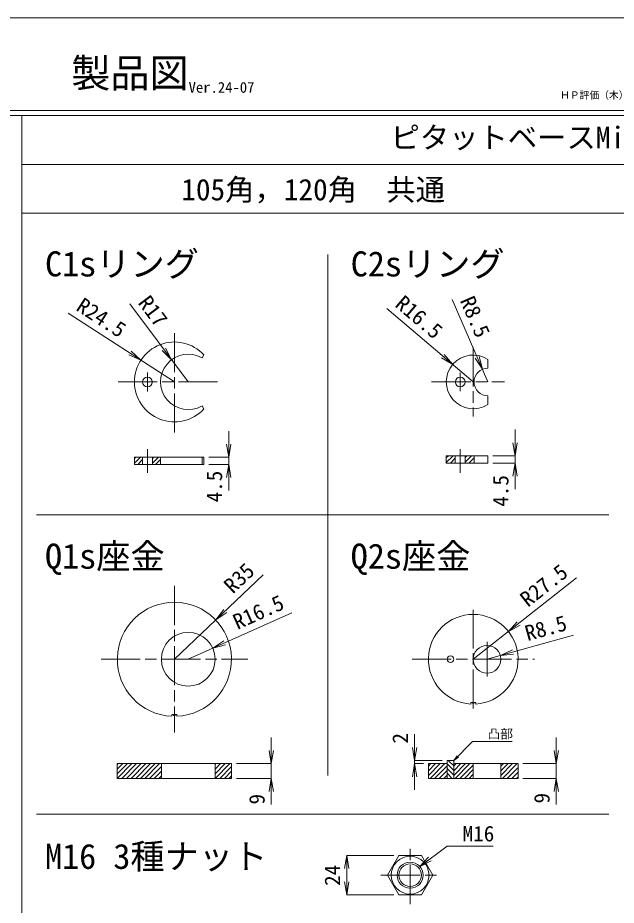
# Model space of a CAD drawing. Units: millimetres at full size, sheet at 1:2; details may follow other scales. Extents: x -630 to 630, y -446 to 446.
# Drawn here: x -123 to 244, y -125 to 420 of the extents above; entities that cross this region are included whole.
import ezdxf
from ezdxf.enums import TextEntityAlignment as Align

# ---------------------------------------------------------------- set-up
doc = ezdxf.new("R2010")
doc.units = ezdxf.units.MM
doc.header["$LTSCALE"] = 2
doc.linetypes.add('CHAIN', pattern=[18.5, 12, -1.5, 3.5, -1.5])
for name, color, linetype, lineweight in [('0-0_中心線等', 4, 'CHAIN', 9), ('0-1_all', 7, 'Continuous', 15), ('0-3_寸法', 4, 'Continuous', 9)]:
    doc.layers.add(name, color=color, linetype=linetype, lineweight=lineweight)
doc.styles.add('ＭＳ ゴシック', font='')
doc.styles.get('ＭＳ ゴシック').set_extended_font_data('MS Gothic')

msp = doc.modelspace()

# ---------------------------------------------------------------- linework, layer by layer
at = {"layer": '0-0_中心線等'}
for p, q in [((-26.517, 165.528), (-26.517, 227.564)), ((156.783, 217.812), (156.783, 175.281)), ((-43.017, 202.393), (-43.017, 190.699)), ((148.783, 202.249), (148.783, 190.844)), ((-61.017, 196.546), (0.92, 196.546)), ((131.283, 196.546), (175.937, 196.546)), ((-43.017, 155.362), (-43.017, 140.862)), ((148.783, 155.362), (148.783, 140.862)), ((-26.517, 71.381), (-26.517, -18.619)), ((156.783, -3.933), (156.783, 56.696)), ((165.283, 15.793), (165.283, 36.97)), ((-71.517, 26.381), (18.483, 26.381)), ((119.283, 26.381), (194.283, 26.381)), ((118.068, -123.969), (118.068, -88.256)), ((100.212, -106.112), (135.924, -106.112))]:
    msp.add_line(p, q, dxfattribs=at)
at = {"layer": '0-1_all', "color": 2}
for p, q in [((600, 420), (-600, 420)), ((600, 363), (-600, 363)), ((600, 360), (-600, 360)), ((-120, -168), (-120, 360)), ((-120, 330), (600, 330)), ((-120, 300), (600, 300))]:
    msp.add_line(p, q, dxfattribs=at)
at = {"layer": '0-1_all'}
for p, q in [((67.5, 274.811), (67.5, -44.883)), ((-9.517, 211.269), (-8.458, 213.103)), ((165.783, 205.046), (165.783, 210.376)), ((165.783, 188.046), (165.783, 182.717)), ((-9.517, 181.824), (-8.458, 179.99)), ((-51.017, 150.362), (-51.017, 145.862)), ((-51.017, 150.362), (-8.458, 150.362)), ((-47.36, 150.362), (-51.017, 146.706)), ((-50.188, 150.362), (-51.017, 149.534)), ((-47.36, 150.362), (-51.017, 146.706)), ((-50.188, 150.362), (-51.017, 149.534)), ((-46.017, 148.877), (-49.031, 145.862)), ((-46.017, 148.877), (-49.031, 145.862)), ((-46.017, 150.362), (-46.017, 145.862)), ((-40.017, 150.362), (-40.017, 145.862)), ((-36.36, 150.362), (-40.017, 146.706)), ((-39.188, 150.362), (-40.017, 149.534)), ((-36.36, 150.362), (-40.017, 146.706)), ((-39.188, 150.362), (-40.017, 149.534)), ((-35.017, 148.877), (-38.031, 145.862)), ((-35.017, 148.877), (-38.031, 145.862)), ((-35.017, 150.362), (-35.017, 145.862)), ((-9.517, 150.362), (-9.517, 145.862)), ((-8.458, 150.362), (-8.458, 145.862)), ((140.283, 151.257), (140.283, 146.757)), ((140.283, 151.257), (165.783, 151.257)), ((144.454, 151.257), (140.283, 147.086)), ((141.626, 151.257), (140.283, 149.914)), ((145.783, 149.757), (142.783, 146.757)), ((145.783, 151.257), (145.783, 146.757)), ((151.783, 151.257), (151.783, 146.757)), ((155.768, 151.257), (151.783, 147.272)), ((152.939, 151.257), (151.783, 150.1)), ((157.283, 149.943), (154.096, 146.757)), ((157.283, 147.115), (156.925, 146.757)), ((157.283, 151.257), (157.283, 146.757)), ((165.783, 151.257), (165.783, 146.757)), ((-51.017, 145.862), (-8.458, 145.862)), ((-46.017, 146.049), (-46.203, 145.862)), ((-46.017, 146.049), (-46.203, 145.862)), ((-35.017, 146.049), (-35.203, 145.862)), ((-35.017, 146.049), (-35.203, 145.862)), ((140.283, 146.757), (165.783, 146.757)), ((145.783, 146.929), (145.611, 146.757)), ((240, 114.964), (-111, 114.964)), ((155.283, -0.278), (155.283, -1.078)), ((156.083, -0.078), (155.483, -0.078)), ((158.083, -0.078), (157.483, -0.078)), ((158.283, -1.078), (158.283, -0.278)), ((-28.017, -7.787), (-28.017, -8.587)), ((-27.217, -7.587), (-27.817, -7.587)), ((-25.217, -7.587), (-25.817, -7.587)), ((-25.017, -8.587), (-25.017, -7.787)), ((-61.517, -37.689), (8.483, -37.689)), ((-61.517, -37.689), (-61.517, -46.689)), ((-52.517, -37.689), (-61.517, -46.689)), ((-55.345, -37.689), (-61.517, -43.861)), ((-58.173, -37.689), (-61.517, -41.033)), ((-61.002, -37.689), (-61.517, -38.204)), ((-52.517, -37.689), (-61.517, -46.689)), ((-55.345, -37.689), (-61.517, -43.861)), ((-58.173, -37.689), (-61.517, -41.033)), ((-61.002, -37.689), (-61.517, -38.204)), ((-49.688, -37.689), (-58.688, -46.689)), ((-49.688, -37.689), (-58.688, -46.689)), ((-46.86, -37.689), (-55.86, -46.689)), ((-46.86, -37.689), (-55.86, -46.689)), ((-44.031, -37.689), (-53.031, -46.689)), ((-44.031, -37.689), (-53.031, -46.689)), ((-41.203, -37.689), (-50.203, -46.689)), ((-41.203, -37.689), (-50.203, -46.689)), ((-38.374, -37.689), (-47.374, -46.689)), ((-38.374, -37.689), (-47.374, -46.689)), ((-35.546, -37.689), (-44.546, -46.689)), ((-35.546, -37.689), (-44.546, -46.689)), ((-34.517, -37.689), (-34.517, -46.689)), ((-1.517, -37.689), (-1.517, -46.689)), ((7.483, -37.689), (-1.517, -46.689)), ((4.655, -37.689), (-1.517, -43.861)), ((1.827, -37.689), (-1.517, -41.033)), ((-1.002, -37.689), (-1.517, -38.204)), ((7.483, -37.689), (-1.517, -46.689)), ((4.655, -37.689), (-1.517, -43.861)), ((1.827, -37.689), (-1.517, -41.033)), ((-1.002, -37.689), (-1.517, -38.204)), ((8.483, -37.689), (8.483, -46.689)), ((129.283, -37.689), (129.283, -46.689)), ((129.283, -37.689), (140.783, -37.689)), ((136.454, -37.689), (129.283, -44.861)), ((133.626, -37.689), (129.283, -42.033)), ((130.797, -37.689), (129.283, -39.204)), ((136.454, -37.689), (129.283, -44.861)), ((133.626, -37.689), (129.283, -42.033)), ((130.797, -37.689), (129.283, -39.204)), ((139.283, -37.689), (130.283, -46.689)), ((139.283, -37.689), (130.283, -46.689)), ((140.783, -35.689), (144.783, -35.689)), ((140.783, -46.689), (140.783, -35.689)), ((140.783, -37.88), (144.783, -41.88)), ((141.421, -35.689), (144.783, -39.051)), ((144.249, -35.689), (144.783, -36.223)), ((144.783, -46.689), (144.783, -35.689)), ((144.783, -37.689), (184.283, -37.689)), ((151.954, -37.689), (144.783, -44.861)), ((149.126, -37.689), (144.783, -42.033)), ((146.297, -37.689), (144.783, -39.204)), ((151.954, -37.689), (144.783, -44.861)), ((149.126, -37.689), (144.783, -42.033)), ((146.297, -37.689), (144.783, -39.204)), ((154.783, -37.689), (145.783, -46.689)), ((154.783, -37.689), (145.783, -46.689)), ((156.783, -37.689), (156.783, -46.689)), ((173.783, -46.689), (173.783, -37.689)), ((180.954, -37.689), (173.783, -44.861)), ((178.126, -37.689), (173.783, -42.033)), ((175.297, -37.689), (173.783, -39.204)), ((180.954, -37.689), (173.783, -44.861)), ((178.126, -37.689), (173.783, -42.033)), ((175.297, -37.689), (173.783, -39.204)), ((183.783, -37.689), (174.783, -46.689)), ((183.783, -37.689), (174.783, -46.689)), ((184.283, -37.689), (184.283, -46.689)), ((-34.517, -39.488), (-41.718, -46.689)), ((-34.517, -39.488), (-41.718, -46.689)), ((-34.517, -42.317), (-38.889, -46.689)), ((-34.517, -42.317), (-38.889, -46.689)), ((8.483, -39.518), (1.312, -46.689)), ((8.483, -39.518), (1.312, -46.689)), ((8.483, -42.346), (4.14, -46.689)), ((8.483, -42.346), (4.14, -46.689)), ((140.783, -39.018), (133.111, -46.689)), ((140.783, -39.018), (133.111, -46.689)), ((140.783, -41.846), (135.939, -46.689)), ((140.783, -41.846), (135.939, -46.689)), ((140.783, -40.708), (144.783, -44.708)), ((140.783, -43.536), (143.936, -46.689)), ((156.783, -38.518), (148.611, -46.689)), ((156.783, -38.518), (148.611, -46.689)), ((156.783, -41.346), (151.439, -46.689)), ((156.783, -41.346), (151.439, -46.689)), ((184.283, -40.018), (177.611, -46.689)), ((184.283, -40.018), (177.611, -46.689)), ((184.283, -42.846), (180.439, -46.689)), ((184.283, -42.846), (180.439, -46.689)), ((-61.517, -46.689), (8.483, -46.689)), ((-34.517, -45.145), (-36.061, -46.689)), ((-34.517, -45.145), (-36.061, -46.689)), ((8.483, -45.175), (6.969, -46.689)), ((8.483, -45.175), (6.969, -46.689)), ((129.283, -46.689), (184.283, -46.689)), ((140.783, -44.675), (138.768, -46.689)), ((140.783, -44.675), (138.768, -46.689)), ((140.783, -46.365), (141.107, -46.689)), ((156.783, -44.175), (154.268, -46.689)), ((156.783, -44.175), (154.268, -46.689)), ((184.283, -45.675), (183.268, -46.689)), ((184.283, -45.675), (183.268, -46.689)), ((240, -68.582), (-111, -68.582)), ((111.14, -94.112), (104.212, -106.112)), ((124.996, -94.112), (111.14, -94.112)), ((131.924, -106.112), (124.996, -94.112)), ((104.212, -106.112), (111.14, -118.112)), ((124.996, -118.112), (131.924, -106.112)), ((111.14, -118.112), (124.996, -118.112))]:
    msp.add_line(p, q, dxfattribs=at)
at = {"layer": '0-1_all', "color": 6}
for q in [(146.835, -32.795), (147.663, -33.617)]:
    msp.add_line((144.783, -35.689), q, dxfattribs=at)
at = {"layer": '0-1_all', "color": 6, "lineweight": 9}
for q in [(129.429, -95.083), (131.007, -97.232)]:
    msp.add_line((123.77, -100.893), q, dxfattribs=at)
at = {"layer": '0-1_all'}
for points in [[(157.283, -0.278), (157.283, -0.578), (156.283, -0.578), (156.283, -0.278)], [(-26.017, -7.787), (-26.017, -8.087), (-27.017, -8.087), (-27.017, -7.787)]]:
    msp.add_lwpolyline(points, dxfattribs=at)
at = {"layer": '0-1_all', "color": 6}
msp.add_lwpolyline([(144.783, -35.689), (156.34, -24.052), (164.34, -24.052), (180.716, -24.052)], dxfattribs=at)
at = {"layer": '0-1_all', "color": 6, "lineweight": 9}
msp.add_lwpolyline([(123.77, -100.893), (140.783, -88.397), (148.783, -88.397), (169.053, -88.397)], dxfattribs=at)
at = {"layer": '0-1_all'}
for centre, radius in [((-43.017, 196.546), 3), ((148.783, 196.546), 3), ((-18.017, 26.381), 16.5), ((165.283, 26.381), 8.5), ((142.783, 26.381), 2), ((118.068, -106.112), 11.6), ((118.068, -106.112), 8), ((118.068, -106.112), 6.918)]:
    msp.add_circle(centre, radius, dxfattribs=at)
for centre, radius, start, end in [((-26.517, 196.546), 24.5, 42.5149, 317.4851), ((-18.017, 196.546), 17, 60, 300), ((156.783, 196.546), 16.5, 56.94427, 303.05573), ((165.783, 196.546), 8.5, 90, 270), ((-26.517, 26.381), 35, 272.45629, 267.54371), ((156.783, 26.381), 27.5, 273.12678, 266.87322), ((155.483, -0.278), 0.2, 90, 180), ((156.083, -0.278), 0.2, 0, 90), ((157.483, -0.278), 0.2, 90, 180), ((158.083, -0.278), 0.2, 0, 90), ((-27.817, -7.787), 0.2, 90, 180), ((-27.217, -7.787), 0.2, 0, 90), ((-25.817, -7.787), 0.2, 90, 180), ((-25.217, -7.787), 0.2, 0, 90)]:
    msp.add_arc(centre, radius, start, end, dxfattribs=at)
at = {"layer": '0-3_寸法'}
for p, q in [((165.783, 196.546), (143.761, 247.076)), ((-18.017, 196.546), (-53.939, 244.427)), ((156.783, 196.546), (103.762, 241.66)), ((-26.517, 196.546), (-91.647, 238.765)), ((-47.075, 209.873), (-54.513, 213.105)), ((-47.075, 209.873), (-53.063, 215.343)), ((-28.219, 210.145), (-34.086, 215.744)), ((-28.219, 210.145), (-31.953, 217.344)), ((144.216, 207.239), (138.987, 213.439)), ((144.216, 207.239), (137.259, 211.408)), ((162.387, 204.338), (157.968, 211.14)), ((162.387, 204.338), (160.413, 212.205)), ((6.79, 150.362), (5.457, 158.362)), ((6.79, 150.362), (8.124, 158.362)), ((182.427, 151.257), (181.094, 159.257)), ((182.427, 151.257), (183.76, 159.257)), ((-5.458, 150.362), (6.97, 150.362)), ((168.783, 151.257), (182.607, 151.257)), ((-5.458, 145.862), (6.97, 145.862)), ((6.79, 145.862), (5.457, 137.862)), ((6.79, 145.862), (8.124, 137.862)), ((168.783, 146.757), (182.607, 146.757)), ((182.427, 146.757), (181.094, 138.757)), ((182.427, 146.757), (183.76, 138.757)), ((-26.517, 26.381), (27.925, 78.144)), ((156.783, 26.381), (220.08, 76.307)), ((-18.017, 26.381), (45.501, 54.877)), ((-1.152, 50.498), (3.727, 56.977)), ((-1.152, 50.498), (5.565, 55.044)), ((178.374, 43.412), (183.83, 49.413)), ((178.374, 43.412), (185.481, 47.319)), ((165.283, 26.381), (218.371, 41.204)), ((-2.962, 33.135), (3.791, 37.626)), ((-2.962, 33.135), (4.883, 35.193)), ((173.469, 28.667), (180.816, 32.103)), ((173.469, 28.667), (181.533, 29.534)), ((32.875, -37.689), (31.542, -29.689)), ((32.875, -37.689), (34.209, -29.689)), ((120.766, -35.689), (119.433, -27.689)), ((120.766, -35.689), (122.099, -27.689)), ((207.659, -37.689), (206.326, -29.689)), ((207.659, -37.689), (208.993, -29.689)), ((11.483, -37.689), (33.055, -37.689)), ((120.766, -37.689), (119.433, -45.689)), ((137.783, -35.689), (120.586, -35.689)), ((126.283, -37.689), (120.586, -37.689)), ((120.766, -37.689), (122.099, -45.689)), ((187.283, -37.689), (207.839, -37.689)), ((11.483, -46.689), (33.055, -46.689)), ((32.875, -46.689), (31.542, -54.689)), ((32.875, -46.689), (34.209, -54.689)), ((187.283, -46.689), (207.839, -46.689)), ((207.659, -46.689), (206.326, -54.689)), ((207.659, -46.689), (208.993, -54.689)), ((79.171, -94.112), (77.837, -102.112)), ((108.14, -94.112), (78.991, -94.112)), ((79.171, -94.112), (80.504, -102.112)), ((79.171, -94.112), (79.171, -118.112)), ((79.171, -118.112), (77.837, -110.112)), ((79.171, -118.112), (80.504, -110.112)), ((108.14, -118.112), (78.991, -118.112))]:
    msp.add_line(p, q, dxfattribs=at)
for points in [[(6.79, 166.362), (6.79, 150.362), (6.79, 145.862), (6.79, 129.862)], [(182.427, 167.257), (182.427, 151.257), (182.427, 146.757), (182.427, 130.757)], [(32.875, -21.689), (32.875, -37.689), (32.875, -46.689), (32.875, -62.689)], [(120.766, -53.689), (120.766, -37.689), (120.766, -35.689), (120.766, -19.689)], [(207.659, -21.689), (207.659, -37.689), (207.659, -46.689), (207.659, -62.689)]]:
    msp.add_lwpolyline(points, dxfattribs=at)

# ---------------------------------------------------------------- texts
at = {"layer": '0-1_all', "style": 'ＭＳ ゴシック'}
for s, height, p in [('製品図', 17.59, (-89.803, 372.001)), ('Ver.24-07', 6.596, (-17.803, 372)), ('ＨＰ評価（木）－２３－０１５', 4.397, (210.032, 369)), ('ピタットベースMini/M16付属部品', 13.19, (106.043, 336.001)), ('105角，120角\u3000共通', 13.19, (-22.293, 303.987)), ('C1sリング', 15.39, (-105.851, 256.663)), ('C2sリング', 15.39, (81.649, 256.663)), ('Q1s座金', 15.39, (-105.851, 77.337)), ('Q2s座金', 15.39, (81.649, 77.337)), ('M16 3種ナット', 15.39, (-105.851, -106.883))]:
    msp.add_text(s, height=height, dxfattribs=at).set_placement(p, align=Align.BOTTOM_LEFT)
at = {"layer": '0-1_all', "color": 6, "style": 'ＭＳ ゴシック'}
for s, height, p in [('凸部', 5.714, (165.578, -23.944)), ('M16', 9.523, (150.273, -88.224))]:
    msp.add_text(s, height=height, dxfattribs=at).set_placement(p, align=Align.BOTTOM_LEFT)
at = {"layer": '0-3_寸法', "style": 'ＭＳ ゴシック'}
for s, rotation, p in [('R24.5', 327.048, (-89.004, 238.45)), ('R17', 306.879, (-51.566, 243.219)), ('R16.5', 319.606, (106.341, 241.006)), ('R8.5', 293.548, (145.792, 245.354)), ('4.5', 90, (5.617, 122.629)), ('4.5', 90, (181.253, 119.944)), ('R35', 43.555, (11.368, 64.021)), ('R27.5', 38.265, (192.085, 55.721)), ('R16.5', 24.162, (13.335, 41.732)), ('R8.5', 15.6, (190.866, 34.743)), ('2', 90, (119.592, -25.338)), ('9', 90, (31.702, -62.726)), ('9', 90, (206.486, -62.107)), ('24', 90, (77.997, -112.687))]:
    msp.add_text(s, height=9.523, rotation=rotation, dxfattribs=at).set_placement(p, align=Align.BOTTOM_LEFT)

doc.saveas('drawing.dxf')
